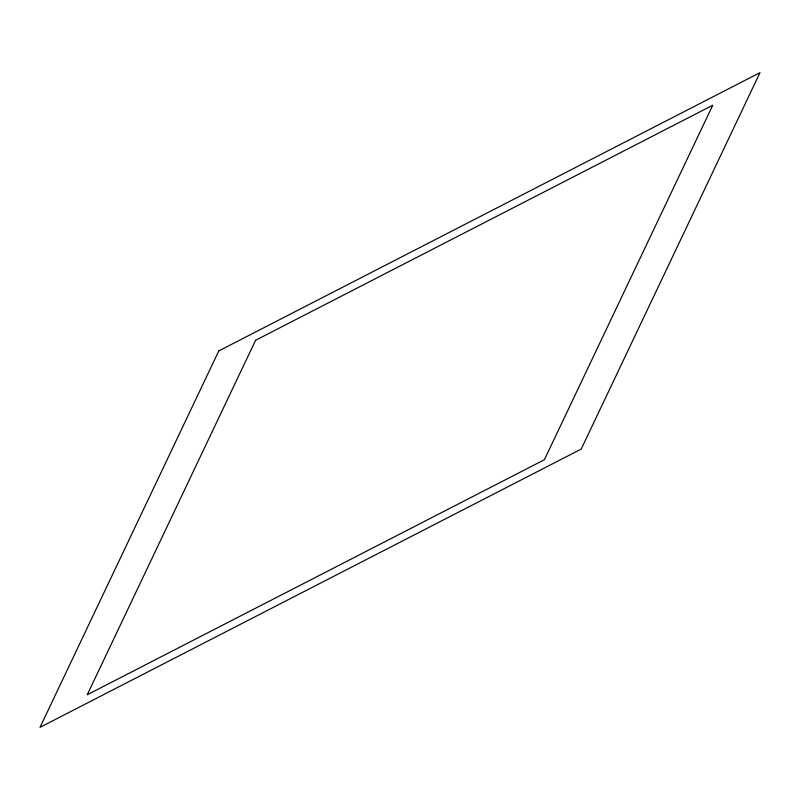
<?xml version="1.0" encoding="UTF-8"?>
<svg xmlns="http://www.w3.org/2000/svg" width="800" height="800" viewBox="0 0 800 800"><rect width="100%" height="100%" fill="white"/><g stroke="black" fill="none" stroke-linecap="round" stroke-linejoin="round"><path stroke-width="1.2" d="M218.78 350.92L40 727.35L581.22 449.08L760 72.65L218.78 350.92M255.61 340.27L87.24 694.77L544.39 459.73L712.76 105.23L255.61 340.27"/></g></svg>
